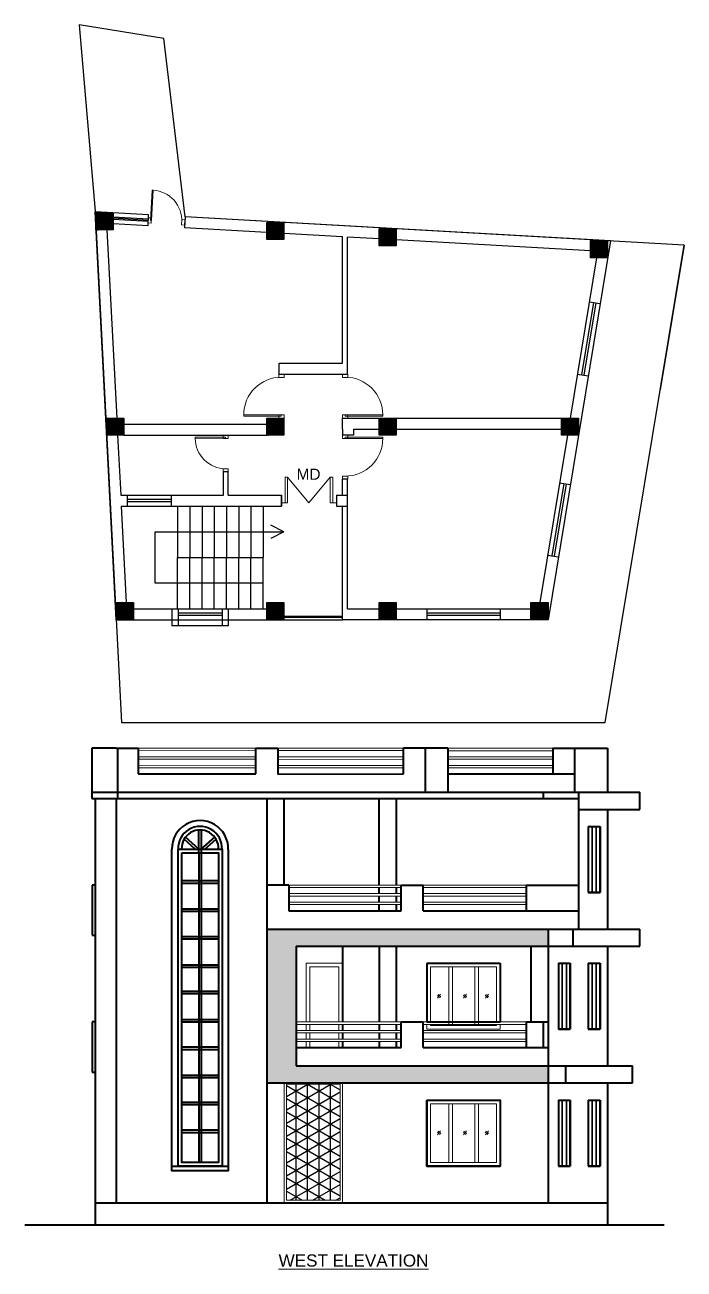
# Model space of a CAD drawing. Header units: inches. Extents: x -14619 to 1971361, y -855114 to -978.
# Drawn here: x 15659 to 16199, y -9434 to -8415 of the extents above; entities that cross this region are included whole.
import ezdxf
from ezdxf.enums import TextEntityAlignment as Align

# ---------------------------------------------------------------- set-up
doc = ezdxf.new("R2010")
doc.units = ezdxf.units.IN
doc.header["$LTSCALE"] = 0.5
doc.header["$MEASUREMENT"] = 0
for name, color, linetype, lineweight in [('elev 25', 143, 'Continuous', 20), ('ELEVATION', 85, 'Continuous', 9), ('HACTH', 8, 'Continuous', 5), ('TEXT', 220, 'Continuous', 9), ('Toilet', 7, 'Continuous', 25), ('wall', 20, 'Continuous', 40), ('win door light', 30, 'Continuous', 18), ('window', 6, 'Continuous', 13)]:
    doc.layers.add(name, color=color, linetype=linetype, lineweight=lineweight)
doc.styles.add('arial', font='arial.ttf')
doc.styles.get("Standard").update_dxf_attribs({"font": 'arial.ttf'})
pattern_1 = [(135, (-2722.03012, -38548.47748), (-0.08838834765, -0.08838834765), [])]

# ---------------------------------------------------------------- blocks, each defined once
blk = doc.blocks.new('door')
at = {"layer": 'window', "ltscale": 0.002}
for p, q in [((-100562.7, -53980.3), (-100562.7, -53949.5)), ((-100561.8, -53949.5), (-100562.7, -53949.5)), ((-100561.8, -53980.3), (-100561.8, -53949.5)), ((-100561.8, -53980.3), (-100562.7, -53980.3))]:
    blk.add_line(p, q, dxfattribs=at)
for points in [[(-100596.1, -53982.5), (-100593.5, -53982.5), (-100593.5, -53978.2), (-100596.1, -53978.2)], [(-100560.1, -53982.5), (-100562.7, -53982.5), (-100562.7, -53978.2), (-100560.1, -53978.2)]]:
    blk.add_lwpolyline(points, close=True, dxfattribs=at)
blk.add_arc((-100562.7, -53980.4), 30.9, 89.9793, 179.9793, dxfattribs=at)

msp = doc.modelspace()

# ---------------------------------------------------------------- hatches: boundary and pattern name
h = msp.add_hatch()
h.set_pattern_fill('ANSI31', color=256, angle=450)
h.set_pattern_definition(pattern_1)
h.paths.add_polyline_path([(15857.2, -8888.3), (15857.2, -8902.3), (15871.2, -8902.3), (15871.2, -8888.3)])
h.paths.add_polyline_path([(15734, -8888.3), (15734, -8902.3), (15748, -8902.3), (15748, -8888.3)])
h.paths.add_polyline_path([(15726.1, -8737.4), (15726.1, -8751.4), (15740.1, -8751.4), (15740.1, -8737.4)])
h.paths.add_polyline_path([(15717.4, -8569.3), (15717.4, -8583.3), (15731.4, -8583.3), (15731.4, -8569.3), (15731.3, -8569.3)])
h.paths.add_polyline_path([(15857.2, -8577.2), (15857.2, -8591.2), (15871.2, -8591.2), (15871.2, -8577.2)])
h.paths.add_polyline_path([(15949.2, -8582.4), (15949.2, -8596.4), (15963.2, -8596.4), (15963.2, -8582.4)])
h.paths.add_polyline_path([(15857.2, -8737.4), (15857.2, -8751.4), (15871.2, -8751.4), (15871.2, -8737.4)])
h.paths.add_polyline_path([(15949.2, -8737.4), (15949.2, -8751.4), (15963.2, -8751.4), (15963.2, -8737.4)])
h.paths.add_polyline_path([(15949.2, -8888.4), (15949.2, -8902.4), (15963.2, -8902.4), (15963.2, -8888.4)])
h.paths.add_polyline_path([(16073.4, -8888.4), (16073.4, -8902.4), (16087.4, -8902.4), (16087.4, -8888.4)])
h.paths.add_polyline_path([(16098.3, -8737.4), (16098.3, -8751.4), (16112.3, -8751.4), (16112.3, -8737.4)])
h = msp.add_hatch()
h.set_pattern_fill('ANSI31', color=256, angle=450)
h.set_pattern_definition(pattern_1)
h.paths.add_polyline_path([(15857.2, -8888.3), (15857.2, -8902.3), (15871.2, -8902.3), (15871.2, -8888.3)])
h.paths.add_polyline_path([(15734, -8888.3), (15734, -8902.3), (15748, -8902.3), (15748, -8888.3)])
h.paths.add_polyline_path([(15726.1, -8737.4), (15726.1, -8751.4), (15740.1, -8751.4), (15740.1, -8737.4)])
h.paths.add_polyline_path([(15717.4, -8569.3), (15717.4, -8583.3), (15731.4, -8583.3), (15731.4, -8569.3), (15731.3, -8569.3)])
h.paths.add_polyline_path([(15857.2, -8577.2), (15857.2, -8591.2), (15871.2, -8591.2), (15871.2, -8577.2)])
h.paths.add_polyline_path([(15949.2, -8582.4), (15949.2, -8596.4), (15963.2, -8596.4), (15963.2, -8582.4)])
h.paths.add_polyline_path([(15857.2, -8737.4), (15857.2, -8751.4), (15871.2, -8751.4), (15871.2, -8737.4)])
h.paths.add_polyline_path([(15949.2, -8737.4), (15949.2, -8751.4), (15963.2, -8751.4), (15963.2, -8737.4)])
h.paths.add_polyline_path([(15949.2, -8888.4), (15949.2, -8902.4), (15963.2, -8902.4), (15963.2, -8888.4)])
h.paths.add_polyline_path([(16073.4, -8888.4), (16073.4, -8902.4), (16087.4, -8902.4), (16087.4, -8888.4)])
h.paths.add_polyline_path([(16098.3, -8737.4), (16098.3, -8751.4), (16112.3, -8751.4), (16112.3, -8737.4)])
h = msp.add_hatch()
h.set_pattern_fill('ANSI31', color=256, angle=450)
h.set_pattern_definition(pattern_1)
h.paths.add_polyline_path([(16122.2, -8606.1), (16136.2, -8606.1), (16136.2, -8592.1), (16122.2, -8592.1)])
h = msp.add_hatch()
h.set_pattern_fill('ANSI31', color=256, angle=450)
h.set_pattern_definition(pattern_1)
h.paths.add_polyline_path([(16122.2, -8606.1), (16136.2, -8606.1), (16136.2, -8592.1), (16122.2, -8592.1)])
h = msp.add_hatch()
h.set_pattern_fill('NET3', color=256, scale=75, angle=90)
h.paths.add_polyline_path([(15917.3, -9282.6), (15873.3, -9282.6), (15873.3, -9377.6), (15917.3, -9377.6)])
at = {"layer": 'HACTH'}
h = msp.add_hatch(color=256, dxfattribs=at)
h.dxf.hatch_style = 1
h.paths.add_polyline_path([(15857.3, -9155.6), (15857.3, -9281.6), (15871.3, -9281.6), (15919.3, -9281.6), (16087.4, -9281.6), (16087.4, -9267.6), (15881.3, -9267.6), (15881.3, -9169.6), (16087.4, -9169.6), (16087.4, -9155.6)])

# ---------------------------------------------------------------- linework, layer by layer
for p, q in [((15919.2, -8746.4), (15919.2, -8751.4)), ((15919.2, -8746.4), (15919.2, -8751.4)), ((15928.2, -8746.4), (15928.2, -8751.4)), ((15928.2, -8746.4), (15928.2, -8751.4)), ((15928.2, -8751.4), (15919.2, -8751.4)), ((15928.2, -8751.4), (15919.2, -8751.4)), ((15923.2, -8787.4), (15919.2, -8787.4)), ((15923.2, -8787.4), (15919.2, -8787.4)), ((15914.2, -8800.4), (15923.2, -8800.4)), ((15914.2, -8800.4), (15923.2, -8800.4)), ((15914.2, -8809.4), (15923.2, -8809.4)), ((15914.2, -8809.4), (15923.2, -8809.4)), ((15871.1, -8830.4), (15860.6, -8824.9)), ((15871.1, -8830.4), (15860.6, -8824.9)), ((15765.8, -8872.4), (15765.8, -8830.4)), ((15765.8, -8830.4), (15871.1, -8830.4)), ((15765.8, -8872.4), (15765.8, -8830.4)), ((15765.8, -8830.4), (15871.1, -8830.4)), ((15871.1, -8830.4), (15860.6, -8835.9)), ((15871.1, -8830.4), (15860.6, -8835.9)), ((15854.2, -8872.4), (15765.8, -8872.4)), ((15854.2, -8872.4), (15765.8, -8872.4)), ((15825.6, -8907.4), (15779.6, -8907.4)), ((15825.6, -8907.4), (15779.6, -8907.4))]:
    msp.add_line(p, q)
at = {"layer": 'elev 25'}
for p, q in [((15848.1, -9007.5), (15752, -9007.6)), ((15848.1, -9009.5), (15752, -9009.6)), ((15969.3, -9007.4), (15866.2, -9007.5)), ((15969.2, -9009.4), (15866.2, -9009.5)), ((16091.2, -9007.6), (16005.3, -9007.6)), ((16091.2, -9009.6), (16005.3, -9009.6)), ((15848.1, -9014.5), (15752, -9014.6)), ((15848.1, -9016.5), (15752, -9016.6)), ((15848.1, -9021.5), (15752, -9021.6)), ((15969.2, -9014.6), (15866.2, -9014.7)), ((15969.2, -9016.6), (15866.2, -9016.7)), ((15969.2, -9021.6), (15866.2, -9021.7)), ((16091.2, -9014.6), (16005.3, -9014.6)), ((16091.2, -9016.6), (16005.3, -9016.6)), ((16091.2, -9021.6), (16005.3, -9021.6)), ((15848.1, -9023.5), (15752, -9023.6)), ((15969.2, -9023.6), (15866.2, -9023.7)), ((16091.2, -9023.6), (16005.3, -9023.6)), ((15967.3, -9119.6), (15875.3, -9119.6)), ((15967.3, -9121.6), (15875.3, -9121.6)), ((16069.4, -9119.6), (15985.3, -9119.6)), ((16069.4, -9121.6), (15985.3, -9121.6)), ((15967.3, -9126.6), (15875.3, -9126.6)), ((15967.3, -9128.6), (15875.3, -9128.6)), ((15967.3, -9133.6), (15875.3, -9133.6)), ((16069.4, -9126.6), (15985.3, -9126.6)), ((16069.4, -9128.6), (15985.3, -9128.6)), ((16069.4, -9133.6), (15985.3, -9133.6)), ((15967.3, -9135.6), (15875.3, -9135.6)), ((16069.4, -9135.6), (15985.3, -9135.6)), ((15967.3, -9231.6), (15881.3, -9231.6)), ((15967.3, -9233.6), (15881.3, -9233.6)), ((16069.4, -9231.6), (15985.3, -9231.6)), ((16069.4, -9233.6), (15985.3, -9233.6)), ((15967.3, -9238.6), (15881.3, -9238.6)), ((15967.3, -9240.6), (15881.3, -9240.6)), ((15967.3, -9245.6), (15881.3, -9245.6)), ((16069.4, -9238.6), (15985.3, -9238.6)), ((16069.4, -9240.6), (15985.3, -9240.6)), ((16069.4, -9245.6), (15985.3, -9245.6)), ((15967.3, -9247.6), (15881.3, -9247.6)), ((16069.4, -9247.6), (15985.3, -9247.6))]:
    msp.add_line(p, q, dxfattribs=at)
at = {"layer": 'ELEVATION', "color": 146, "ltscale": 0.25, "true_color": 0x105689}
for p, q in [((15872.2, -8806.7), (15872.2, -8785.7)), ((15872.2, -8785.7), (15874.2, -8785.7)), ((15872.2, -8806.7), (15872.2, -8785.7)), ((15872.2, -8785.7), (15874.2, -8785.7)), ((15874.2, -8785.7), (15874.2, -8806.7)), ((15874.2, -8785.7), (15891.7, -8806.7)), ((15874.2, -8785.7), (15874.2, -8806.7)), ((15874.2, -8785.7), (15891.7, -8806.7)), ((15909.2, -8785.7), (15891.7, -8806.7)), ((15909.2, -8785.7), (15891.7, -8806.7)), ((15909.2, -8785.7), (15909.2, -8806.7)), ((15909.2, -8785.7), (15911.2, -8785.7)), ((15909.2, -8785.7), (15909.2, -8806.7)), ((15909.2, -8785.7), (15911.2, -8785.7)), ((15911.2, -8806.7), (15911.2, -8785.7)), ((15911.2, -8806.7), (15911.2, -8785.7)), ((15869.2, -8806.7), (15872.2, -8806.7)), ((15869.2, -8806.7), (15872.2, -8806.7)), ((15874.2, -8806.7), (15872.2, -8806.7)), ((15874.2, -8806.7), (15872.2, -8806.7)), ((15909.2, -8806.7), (15911.2, -8806.7)), ((15909.2, -8806.7), (15911.2, -8806.7)), ((15914.2, -8806.7), (15911.2, -8806.7)), ((15914.2, -8806.7), (15911.2, -8806.7))]:
    msp.add_line(p, q, dxfattribs=at)
at = {"layer": 'Toilet'}
for p, q in [((15734, -8902.4), (15716.6, -8568.5)), ((15734, -8902.4), (15716.6, -8568.5)), ((15760.3, -8574.5), (15731.4, -8572.8)), ((15760.3, -8574.5), (15731.4, -8572.8)), ((15760.2, -8575.5), (15731.4, -8573.8)), ((15760.2, -8575.5), (15731.4, -8573.8)), ((15760.2, -8576.5), (15731.4, -8574.8)), ((15760.2, -8576.5), (15731.4, -8574.8)), ((15790.4, -8572.7), (15789.9, -8581.6)), ((15790.4, -8572.7), (15789.9, -8581.6)), ((15790.1, -8579.3), (15790.3, -8575.3)), ((15790.1, -8579.3), (15790.3, -8575.3)), ((15790.1, -8579.3), (15790.3, -8575.3)), ((15790.1, -8579.3), (15790.3, -8575.3)), ((16138.5, -8592.3), (15790.4, -8572.7)), ((16138.5, -8592.3), (15790.4, -8572.7)), ((15726.4, -8583.3), (15734.4, -8737.4)), ((15726.4, -8583.3), (15734.4, -8737.4)), ((15760, -8580), (15731.4, -8578.3)), ((15760, -8580), (15731.4, -8578.3)), ((15734, -8578.5), (15731.4, -8578.3)), ((15734, -8578.5), (15731.4, -8578.3)), ((15760, -8580), (15731.4, -8578.3)), ((15760, -8580), (15731.4, -8578.3)), ((15734, -8578.5), (15731.4, -8578.3)), ((15734, -8578.5), (15731.4, -8578.3)), ((15857.2, -8585.4), (15789.9, -8581.6)), ((15857.2, -8585.4), (15789.9, -8581.6)), ((15871.2, -8591.2), (15871.2, -8585.8)), ((15871.2, -8591.2), (15871.2, -8585.8)), ((15919.2, -8588.9), (15871.2, -8586.2)), ((15919.2, -8588.9), (15871.2, -8586.2)), ((15919.2, -8692.4), (15919.2, -8588.9)), ((15919.2, -8692.4), (15919.2, -8588.9)), ((15949.2, -8590.6), (15923.2, -8589.2)), ((15923.2, -8701.4), (15923.2, -8589.2)), ((15949.2, -8590.6), (15923.2, -8589.2)), ((15923.2, -8701.4), (15923.2, -8589.2)), ((15949.2, -8596.4), (15949.2, -8595.6)), ((15949.2, -8596.4), (15949.2, -8595.6)), ((16122.2, -8600.4), (15963.2, -8591.4)), ((16122.2, -8600.4), (15963.2, -8591.4)), ((16138.5, -8592.3), (16087.4, -8902.4)), ((16138.5, -8592.3), (16087.4, -8902.4)), ((16198.8, -8595.7), (16179.3, -8714.1)), ((16198.8, -8595.7), (16179.3, -8714.1)), ((16127.1, -8606.1), (16105.5, -8737.4)), ((16127.1, -8606.1), (16105.5, -8737.4)), ((16124.6, -8642.7), (16114.9, -8701.9)), ((16124.6, -8642.7), (16114.9, -8701.9)), ((16126.6, -8643.1), (16116.8, -8702.3)), ((16126.6, -8643.1), (16116.8, -8702.3)), ((16121.2, -8642.2), (16130.1, -8643.6)), ((16121.2, -8642.2), (16130.1, -8643.6)), ((15867.2, -8692.4), (15919.2, -8692.4)), ((15867.2, -8701.4), (15867.2, -8692.4)), ((15867.2, -8692.4), (15919.2, -8692.4)), ((15867.2, -8701.4), (15867.2, -8692.4)), ((15867.2, -8701.4), (15923.2, -8701.4)), ((15867.2, -8701.4), (15923.2, -8701.4)), ((16111.4, -8701.4), (16120.3, -8702.8)), ((16111.4, -8701.4), (16120.3, -8702.8)), ((15871.2, -8751.4), (15871.2, -8737.4)), ((15871.2, -8751.4), (15871.2, -8737.4)), ((15919.2, -8737.4), (16098.2, -8737.4)), ((15919.2, -8746.4), (15919.2, -8737.4)), ((15919.2, -8737.4), (16098.2, -8737.4)), ((15919.2, -8746.4), (15919.2, -8737.4)), ((15740.1, -8742.4), (15857.2, -8742.4)), ((15740.1, -8742.4), (15857.2, -8742.4)), ((15928.2, -8746.4), (15949.2, -8746.4)), ((15928.2, -8746.4), (15949.2, -8746.4)), ((15963.2, -8746.4), (16098.3, -8746.4)), ((15963.2, -8746.4), (16098.3, -8746.4)), ((15735.1, -8751.4), (15737.7, -8800.4)), ((15735.1, -8751.4), (15737.7, -8800.4)), ((15740.1, -8751.4), (15857.2, -8751.4)), ((15740.1, -8751.4), (15857.2, -8751.4)), ((16103.2, -8751.4), (16080.6, -8888.4)), ((16103.2, -8751.4), (16080.6, -8888.4)), ((15821.7, -8800.4), (15821.7, -8781.4)), ((15825.7, -8781.4), (15821.7, -8781.4)), ((15825.7, -8781.4), (15821.7, -8781.4)), ((15821.7, -8800.4), (15821.7, -8781.4)), ((15825.7, -8781.4), (15821.7, -8781.4)), ((15825.7, -8781.4), (15821.7, -8781.4)), ((15825.7, -8800.4), (15825.7, -8781.4)), ((15825.7, -8800.4), (15825.7, -8781.4)), ((15919.2, -8800.4), (15919.2, -8787.4)), ((15919.2, -8800.4), (15919.2, -8787.4)), ((15923.2, -8893.4), (15923.2, -8787.4)), ((15923.2, -8893.4), (15923.2, -8787.4)), ((16100.2, -8790.9), (16090.4, -8850.1)), ((16100.2, -8790.9), (16090.4, -8850.1)), ((16102.2, -8791.2), (16092.4, -8850.4)), ((16102.2, -8791.2), (16092.4, -8850.4)), ((16096.7, -8790.3), (16105.6, -8791.8)), ((16096.7, -8790.3), (16105.6, -8791.8)), ((15737.7, -8800.4), (15821.7, -8800.4)), ((15737.7, -8800.4), (15821.7, -8800.4)), ((15738.1, -8809.4), (15742.2, -8888.3)), ((15738.1, -8809.4), (15869.2, -8809.4)), ((15738.1, -8809.4), (15742.2, -8888.3)), ((15738.1, -8809.4), (15869.2, -8809.4)), ((15743.2, -8809.4), (15743.2, -8800.4)), ((15743.2, -8809.4), (15743.2, -8800.4)), ((15779.2, -8803.9), (15743.2, -8803.9)), ((15779.2, -8803.9), (15743.2, -8803.9)), ((15779.2, -8805.9), (15743.2, -8805.9)), ((15779.2, -8805.9), (15743.2, -8805.9)), ((15779.2, -8809.4), (15779.2, -8800.4)), ((15779.2, -8809.4), (15779.2, -8800.4)), ((15784.2, -8809.4), (15784.2, -8851.4)), ((15784.2, -8809.4), (15784.2, -8851.4)), ((15784.2, -8809.4), (15784.2, -8851.4)), ((15784.2, -8809.4), (15784.2, -8851.4)), ((15794.2, -8809.4), (15794.2, -8851.4)), ((15794.2, -8809.4), (15794.2, -8851.4)), ((15794.2, -8809.4), (15794.2, -8851.4)), ((15794.2, -8809.4), (15794.2, -8851.4)), ((15804.2, -8809.4), (15804.2, -8851.4)), ((15804.2, -8809.4), (15804.2, -8851.4)), ((15804.2, -8809.4), (15804.2, -8851.4)), ((15804.2, -8809.4), (15804.2, -8851.4)), ((15814.2, -8809.4), (15814.2, -8851.4)), ((15814.2, -8809.4), (15814.2, -8851.4)), ((15814.2, -8809.4), (15814.2, -8851.4)), ((15814.2, -8809.4), (15814.2, -8851.4)), ((15824.2, -8809.4), (15824.2, -8851.4)), ((15824.2, -8809.4), (15824.2, -8851.4)), ((15824.2, -8809.4), (15824.2, -8851.4)), ((15824.2, -8809.4), (15824.2, -8851.4)), ((15825.7, -8800.4), (15869.2, -8800.4)), ((15825.7, -8800.4), (15869.2, -8800.4)), ((15834.2, -8809.4), (15834.2, -8851.4)), ((15834.2, -8809.4), (15834.2, -8851.4)), ((15834.2, -8809.4), (15834.2, -8851.4)), ((15834.2, -8809.4), (15834.2, -8851.4)), ((15844.2, -8809.4), (15844.2, -8851.4)), ((15844.2, -8809.4), (15844.2, -8851.4)), ((15844.2, -8809.4), (15844.2, -8851.4)), ((15844.2, -8809.4), (15844.2, -8851.4)), ((15854.2, -8809.4), (15854.2, -8851.4)), ((15854.2, -8809.4), (15854.2, -8851.4)), ((15854.2, -8809.4), (15854.2, -8851.4)), ((15854.2, -8809.4), (15854.2, -8851.4)), ((15869.2, -8809.4), (15869.2, -8800.4)), ((15869.2, -8800.4), (15869.2, -8809.4)), ((15869.2, -8809.4), (15869.2, -8800.4)), ((15869.2, -8800.4), (15869.2, -8809.4)), ((15914.2, -8800.4), (15914.2, -8809.4)), ((15914.2, -8800.4), (15914.2, -8809.4)), ((15914.2, -8800.4), (15914.2, -8809.4)), ((15914.2, -8800.4), (15914.2, -8809.4)), ((15919.2, -8902.4), (15919.2, -8809.4)), ((15919.2, -8902.4), (15919.2, -8809.4)), ((16087, -8849.5), (16095.9, -8851)), ((16087, -8849.5), (16095.9, -8851)), ((15784.2, -8893.4), (15784.2, -8851.4)), ((15784.2, -8851.4), (15854.2, -8851.4)), ((15784.2, -8893.4), (15784.2, -8851.4)), ((15784.2, -8893.4), (15784.2, -8851.4)), ((15784.2, -8851.4), (15854.2, -8851.4)), ((15784.2, -8893.4), (15784.2, -8851.4)), ((15794.2, -8893.4), (15794.2, -8851.4)), ((15794.2, -8893.4), (15794.2, -8851.4)), ((15794.2, -8893.4), (15794.2, -8851.4)), ((15794.2, -8893.4), (15794.2, -8851.4)), ((15804.2, -8893.4), (15804.2, -8851.4)), ((15804.2, -8893.4), (15804.2, -8851.4)), ((15804.2, -8893.4), (15804.2, -8851.4)), ((15804.2, -8893.4), (15804.2, -8851.4)), ((15814.2, -8893.4), (15814.2, -8851.4)), ((15814.2, -8893.4), (15814.2, -8851.4)), ((15814.2, -8893.4), (15814.2, -8851.4)), ((15814.2, -8893.4), (15814.2, -8851.4)), ((15824.2, -8893.4), (15824.2, -8851.4)), ((15824.2, -8893.4), (15824.2, -8851.4)), ((15824.2, -8893.4), (15824.2, -8851.4)), ((15824.2, -8893.4), (15824.2, -8851.4)), ((15834.2, -8893.4), (15834.2, -8851.4)), ((15834.2, -8893.4), (15834.2, -8851.4)), ((15834.2, -8893.4), (15834.2, -8851.4)), ((15834.2, -8893.4), (15834.2, -8851.4)), ((15844.2, -8893.4), (15844.2, -8851.4)), ((15844.2, -8893.4), (15844.2, -8851.4)), ((15844.2, -8893.4), (15844.2, -8851.4)), ((15844.2, -8893.4), (15844.2, -8851.4)), ((15854.2, -8893.4), (15854.2, -8851.4)), ((15854.2, -8893.4), (15854.2, -8851.4)), ((15854.2, -8893.4), (15854.2, -8851.4)), ((15854.2, -8893.4), (15854.2, -8851.4)), ((15949.2, -8888.3), (15949.2, -8902.4)), ((15949.2, -8888.3), (15949.2, -8902.4)), ((15748, -8893.4), (15857.2, -8893.4)), ((15748, -8893.4), (15857.2, -8893.4)), ((15748, -8893.4), (15857.2, -8893.4)), ((15748, -8893.4), (15857.2, -8893.4)), ((15779.6, -8893.4), (15779.6, -8907.4)), ((15779.6, -8893.4), (15779.6, -8907.4)), ((15784.6, -8893.4), (15784.6, -8902.4)), ((15784.6, -8893.4), (15784.6, -8907.4)), ((15784.6, -8893.4), (15784.6, -8902.4)), ((15784.6, -8893.4), (15784.6, -8907.4)), ((15820.6, -8896.9), (15784.6, -8896.9)), ((15820.6, -8896.9), (15784.6, -8896.9)), ((15820.6, -8896.9), (15784.6, -8896.9)), ((15820.6, -8896.9), (15784.6, -8896.9)), ((15820.6, -8898.9), (15784.6, -8898.9)), ((15820.6, -8898.9), (15784.6, -8898.9)), ((15820.6, -8898.9), (15784.6, -8898.9)), ((15820.6, -8898.9), (15784.6, -8898.9)), ((15820.6, -8893.4), (15820.6, -8902.4)), ((15820.6, -8893.4), (15820.6, -8907.4)), ((15820.6, -8893.4), (15820.6, -8902.4)), ((15820.6, -8893.4), (15820.6, -8907.4)), ((15825.6, -8893.4), (15825.6, -8907.4)), ((15825.6, -8893.4), (15825.6, -8907.4)), ((15871.2, -8899.4), (15919.2, -8899.4)), ((15871.2, -8899.4), (15919.2, -8899.4)), ((15871.2, -8900.4), (15919.2, -8900.4)), ((15871.2, -8900.4), (15919.2, -8900.4)), ((15923.2, -8893.4), (15949.2, -8893.4)), ((15923.2, -8893.4), (15949.2, -8893.4)), ((15963.2, -8893.4), (16073.4, -8893.4)), ((15963.2, -8893.4), (16073.4, -8893.4)), ((15988.3, -8893.4), (15988.3, -8902.4)), ((15988.3, -8893.4), (15988.3, -8902.4)), ((16048.3, -8896.9), (15988.3, -8896.9)), ((16048.3, -8896.9), (15988.3, -8896.9)), ((16048.3, -8898.9), (15988.3, -8898.9)), ((16048.3, -8898.9), (15988.3, -8898.9)), ((16048.3, -8893.4), (16048.3, -8902.4)), ((16048.3, -8893.4), (16048.3, -8902.4)), ((15734, -8902.4), (15919.2, -8902.4)), ((15734, -8902.4), (15919.2, -8902.4)), ((15784.6, -8902.4), (15820.6, -8902.4)), ((15784.6, -8902.4), (15820.6, -8902.4)), ((16073.4, -8902.4), (15919.2, -8902.4)), ((16073.4, -8902.4), (15919.2, -8902.4))]:
    msp.add_line(p, q, dxfattribs=at)
for points in [[(15790.4, -8572.7), (15772.8, -8426.7), (15703.7, -8415.5), (15716.6, -8568), (15738.3, -8986.4), (16134.3, -8986.4), (16198.8, -8595.7)], [(15790.4, -8572.7), (15772.8, -8426.7), (15703.7, -8415.5), (15716.6, -8568), (15738.3, -8986.4), (16134.3, -8986.4), (16198.8, -8595.7)], [(15717.4, -8583.3), (15717.4, -8569.3), (15731.4, -8569.3), (15731.4, -8583.3)], [(15717.4, -8583.3), (15717.4, -8569.3), (15731.4, -8569.3), (15731.4, -8583.3)], [(15857.2, -8591.2), (15857.2, -8577.2), (15871.2, -8577.2), (15871.2, -8591.2)], [(15857.2, -8591.2), (15857.2, -8577.2), (15871.2, -8577.2), (15871.2, -8591.2)], [(15949.2, -8596.4), (15949.2, -8582.4), (15963.2, -8582.4), (15963.2, -8596.4)], [(15949.2, -8596.4), (15949.2, -8582.4), (15963.2, -8582.4), (15963.2, -8596.4)], [(16122.2, -8606.1), (16122.2, -8592.1), (16136.2, -8592.1), (16136.2, -8606.1)], [(16122.2, -8606.1), (16122.2, -8592.1), (16136.2, -8592.1), (16136.2, -8606.1)], [(15726.1, -8751.4), (15726.1, -8737.4), (15740.1, -8737.4), (15740.1, -8751.4)], [(15726.1, -8751.4), (15726.1, -8737.4), (15740.1, -8737.4), (15740.1, -8751.4)], [(15857.2, -8751.4), (15857.2, -8737.4), (15871.2, -8737.4), (15871.2, -8751.4)], [(15857.2, -8751.4), (15857.2, -8737.4), (15871.2, -8737.4), (15871.2, -8751.4)], [(15949.2, -8751.4), (15949.2, -8737.4), (15963.2, -8737.4), (15963.2, -8751.4)], [(15949.2, -8751.4), (15949.2, -8737.4), (15963.2, -8737.4), (15963.2, -8751.4)], [(16098.3, -8751.4), (16098.3, -8737.4), (16112.3, -8737.4), (16112.3, -8751.4)], [(16098.3, -8751.4), (16098.3, -8737.4), (16112.3, -8737.4), (16112.3, -8751.4)], [(15734, -8902.3), (15734, -8888.3), (15748, -8888.3), (15748, -8902.3)], [(15734, -8902.3), (15734, -8888.3), (15748, -8888.3), (15748, -8902.3)], [(15857.2, -8902.3), (15857.2, -8888.3), (15871.2, -8888.3), (15871.2, -8902.3)], [(15857.2, -8902.3), (15857.2, -8888.3), (15871.2, -8888.3), (15871.2, -8902.3)], [(15949.2, -8902.4), (15949.2, -8888.4), (15963.2, -8888.4), (15963.2, -8902.4)], [(15949.2, -8902.4), (15949.2, -8888.4), (15963.2, -8888.4), (15963.2, -8902.4)], [(16073.4, -8902.4), (16073.4, -8888.4), (16087.4, -8888.4), (16087.4, -8902.4)], [(16073.4, -8902.4), (16073.4, -8888.4), (16087.4, -8888.4), (16087.4, -8902.4)]]:
    msp.add_lwpolyline(points, close=True, dxfattribs=at)
for points in [[(15760, -8580), (15760.5, -8571), (15716.6, -8568.5), (15734, -8902.4)], [(15760, -8580), (15760.5, -8571), (15716.6, -8568.5), (15734, -8902.4)], [(16138.5, -8592.3), (15790.4, -8572.7)], [(16138.5, -8592.3), (15790.4, -8572.7)]]:
    msp.add_lwpolyline(points, dxfattribs=at)
at = {"layer": 'wall'}
for p, q in [((15716.6, -9007.6), (15714, -9007.6)), ((15714, -9007.6), (15714, -9048.6)), ((15734, -9007.6), (15716.6, -9007.6)), ((15734, -9007.6), (15752, -9007.6)), ((15735.2, -9048.6), (15735.2, -9007.6)), ((15752, -9007.6), (15752, -9028.6)), ((15848.1, -9028.5), (15848.1, -9007.5)), ((15848.1, -9007.5), (15866.2, -9007.5)), ((15866.2, -9007.5), (15866.2, -9028.7)), ((15969.2, -9028.6), (15969.2, -9007.6)), ((16005.3, -9007.6), (15969.2, -9007.6)), ((15987.2, -9043.6), (15987.2, -9007.6)), ((16005.3, -9007.4), (16005.3, -9043.4)), ((16091.2, -9007.6), (16091.2, -9028.6)), ((16091.2, -9007.6), (16136.2, -9007.6)), ((16109.2, -9007.6), (16109.2, -9043.6)), ((16136.2, -9007.6), (16136.2, -9043.6)), ((15752, -9028.6), (15848.1, -9028.5)), ((15866.2, -9028.7), (15969.2, -9028.6)), ((16005.3, -9028.6), (16109.2, -9028.6)), ((15714, -9043.6), (16162.6, -9043.6)), ((16083.4, -9043.6), (16083.4, -9048.6)), ((16112.3, -9043.6), (16112.3, -9057.6)), ((16162.6, -9057.6), (16162.6, -9043.6)), ((15714, -9048.6), (15734, -9048.6)), ((15716.6, -9048.6), (15716.6, -9397.6)), ((15734, -9048.6), (15734, -9379.6)), ((15734, -9048.6), (16112.3, -9048.6)), ((15857.3, -9048.6), (15857.3, -9379.6)), ((15871.2, -9048.6), (15871.2, -9119.6)), ((15949.2, -9119.6), (15949.2, -9048.6)), ((15963.2, -9048.6), (15963.2, -9119.6)), ((16112.3, -9057.6), (16112.3, -9155.6)), ((16112.3, -9057.6), (16162.6, -9057.6)), ((16136.2, -9057.6), (16136.2, -9155.6)), ((16120.3, -9071.6), (16120.3, -9125.6)), ((16120.3, -9071.6), (16120.3, -9125.6)), ((16120.3, -9071.6), (16130.1, -9071.6)), ((16130.1, -9071.6), (16130.1, -9125.6)), ((16130.1, -9071.6), (16130.1, -9125.6)), ((15798.6, -9090.3), (15789.5, -9082.1)), ((15801.6, -9090.3), (15790.6, -9080.4)), ((15801.6, -9093.3), (15801.6, -9074.5)), ((15803.6, -9074.5), (15803.6, -9346.6)), ((15803.6, -9090.3), (15814.6, -9080.4)), ((15806.6, -9090.3), (15815.7, -9082.1)), ((15779.6, -9353.6), (15779.6, -9090.3)), ((15801.6, -9093.2), (15801.6, -9346.6)), ((15716.6, -9119.6), (15714.2, -9119.6)), ((15714.2, -9119.6), (15714.2, -9160.6)), ((15787.6, -9115.9), (15817.6, -9115.9)), ((15787.6, -9117.9), (15817.6, -9117.9)), ((15875.3, -9119.6), (15857.3, -9119.6)), ((15875.3, -9119.6), (15875.3, -9140.6)), ((15949.2, -9126.6), (15949.2, -9121.6)), ((15963.2, -9121.6), (15963.2, -9126.6)), ((15967.3, -9140.6), (15967.3, -9119.6)), ((15967.3, -9119.6), (15985.3, -9119.6)), ((15985.3, -9140.6), (15985.3, -9119.6)), ((16069.4, -9119.6), (16069.4, -9140.6)), ((16069.4, -9119.6), (16112.3, -9119.6)), ((15949.2, -9133.6), (15949.2, -9128.6)), ((15963.2, -9128.6), (15963.2, -9133.6)), ((16120.3, -9125.6), (16130.1, -9125.6)), ((15787.6, -9139), (15817.6, -9139)), ((15787.6, -9141), (15817.6, -9141)), ((15875.3, -9140.6), (15967.3, -9140.6)), ((15949.2, -9140.6), (15949.2, -9135.6)), ((15963.2, -9135.6), (15963.2, -9140.6)), ((15985.3, -9140.6), (16112.3, -9140.6)), ((15857.3, -9155.6), (16162.6, -9155.6)), ((16087.4, -9155.6), (16087.4, -9379.6)), ((16107.7, -9155.6), (16107.7, -9169.6)), ((16162.6, -9169.6), (16162.6, -9155.6)), ((15714.2, -9160.6), (15716.6, -9160.6)), ((15787.6, -9161.6), (15817.6, -9161.6)), ((15787.6, -9163.6), (15817.6, -9163.6)), ((15881.3, -9169.6), (15881.3, -9267.6)), ((15881.3, -9169.6), (16087.4, -9169.6)), ((15919.2, -9169.6), (15919.2, -9231.6)), ((15949.2, -9169.6), (15949.2, -9231.6)), ((15963.2, -9169.6), (15963.2, -9231.6)), ((16073.4, -9169.6), (16073.4, -9231.6)), ((16087.4, -9169.6), (16162.6, -9169.6)), ((16136.2, -9169.6), (16136.2, -9267.6)), ((15787.6, -9184.8), (15817.6, -9184.8)), ((15988.3, -9183.6), (15988.3, -9231.6)), ((15988.3, -9183.6), (15988.3, -9231.6)), ((15988.3, -9183.6), (16048.3, -9183.6)), ((16048.3, -9183.6), (16048.3, -9231.6)), ((16048.3, -9183.6), (16048.3, -9231.6)), ((16095.9, -9183.6), (16095.9, -9237.6)), ((16095.9, -9183.6), (16095.9, -9237.6)), ((16095.9, -9183.6), (16105.6, -9183.6)), ((16105.6, -9183.6), (16105.6, -9237.6)), ((16105.6, -9183.6), (16105.6, -9237.6)), ((16120.3, -9183.6), (16120.3, -9237.6)), ((16120.3, -9183.6), (16120.3, -9237.6)), ((16120.3, -9183.6), (16130.1, -9183.6)), ((16130.1, -9183.6), (16130.1, -9237.6)), ((16130.1, -9183.6), (16130.1, -9237.6)), ((15787.6, -9186.8), (15817.6, -9186.8)), ((15787.6, -9206.4), (15817.6, -9206.4)), ((15787.6, -9208.4), (15817.6, -9208.4)), ((15716.6, -9231.6), (15714.4, -9231.6)), ((15714.4, -9231.6), (15714.4, -9272.6)), ((15787.6, -9229.5), (15817.6, -9229.5)), ((15787.6, -9231.5), (15817.6, -9231.5)), ((15857.3, -9231.6), (15857.3, -9272.6)), ((15919.2, -9233.6), (15919.2, -9238.6)), ((15949.2, -9233.6), (15949.2, -9238.6)), ((15963.2, -9233.6), (15963.2, -9238.6)), ((15967.3, -9252.6), (15967.3, -9231.6)), ((15967.3, -9231.6), (15985.3, -9231.6)), ((15985.3, -9252.6), (15985.3, -9231.6)), ((15988.3, -9231.6), (16048.3, -9231.6)), ((16069.4, -9231.6), (16069.4, -9252.6)), ((16069.4, -9231.6), (16087.4, -9231.6)), ((16083.4, -9231.6), (16083.4, -9252.6)), ((15919.2, -9240.6), (15919.2, -9245.6)), ((15949.2, -9240.6), (15949.2, -9245.6)), ((15963.2, -9240.6), (15963.2, -9245.6)), ((16095.9, -9237.6), (16105.6, -9237.6)), ((16120.3, -9237.6), (16130.1, -9237.6)), ((15787.6, -9252.1), (15817.6, -9252.1)), ((15787.6, -9254.1), (15817.6, -9254.1)), ((15881.3, -9252.6), (15967.3, -9252.6)), ((15919.2, -9247.6), (15919.2, -9252.6)), ((15949.2, -9247.6), (15949.2, -9252.6)), ((15963.2, -9247.6), (15963.2, -9252.6)), ((15985.3, -9252.6), (16087.4, -9252.6)), ((15881.3, -9267.6), (16156.6, -9267.6)), ((16101.7, -9267.6), (16101.7, -9281.6)), ((16156.6, -9281.6), (16156.6, -9267.6)), ((15714.4, -9272.6), (15716.6, -9272.6)), ((15787.6, -9275.2), (15817.6, -9275.2)), ((15787.6, -9277.2), (15817.6, -9277.2)), ((15857.3, -9281.6), (16087.4, -9281.6)), ((16087.4, -9281.6), (16156.6, -9281.6)), ((16136.2, -9281.6), (16136.2, -9397.6)), ((15787.6, -9297.3), (15817.6, -9297.3)), ((15988.3, -9295.6), (15988.3, -9349.6)), ((15988.3, -9295.6), (15988.3, -9349.6)), ((15988.3, -9295.6), (16048.3, -9295.6)), ((16048.3, -9295.6), (16048.3, -9349.6)), ((16048.3, -9295.6), (16048.3, -9349.6)), ((16095.9, -9295.6), (16095.9, -9349.6)), ((16095.9, -9295.6), (16095.9, -9349.6)), ((16095.9, -9295.6), (16105.6, -9295.6)), ((16105.6, -9295.6), (16105.6, -9349.6)), ((16105.6, -9295.6), (16105.6, -9349.6)), ((16120.3, -9295.6), (16120.3, -9349.6)), ((16120.3, -9295.6), (16120.3, -9349.6)), ((16120.3, -9295.6), (16130.1, -9295.6)), ((16130.1, -9295.6), (16130.1, -9349.6)), ((16130.1, -9295.6), (16130.1, -9349.6)), ((15787.6, -9299.3), (15817.6, -9299.3)), ((15787.6, -9320), (15817.6, -9320)), ((15787.6, -9322), (15817.6, -9322)), ((15779.6, -9349.6), (15825.6, -9349.6)), ((15825.6, -9353.6), (15779.6, -9353.6)), ((15784.6, -9349.6), (15820.6, -9349.6)), ((15825.6, -9349.6), (15825.6, -9353.6)), ((15988.3, -9349.6), (16048.3, -9349.6)), ((16095.9, -9349.6), (16105.6, -9349.6)), ((16120.3, -9349.6), (16130.1, -9349.6)), ((15716.6, -9379.6), (16136.2, -9379.6)), ((15659.2, -9397.6), (16182.5, -9397.6))]:
    msp.add_line(p, q, dxfattribs=at)
msp.add_lwpolyline([(15825.6, -9090.4), (15825.6, -9353.6), (15779.6, -9353.6), (15779.6, -9090.3)], dxfattribs=at)
for points in [[(15784.6, -9090.3), (15820.6, -9090.3), (15820.6, -9349.6), (15784.6, -9349.6)], [(15787.6, -9093.3), (15817.6, -9093.3), (15817.6, -9346.6), (15787.6, -9346.6)], [(15988.3, -9295.6), (16048.3, -9295.6), (16048.3, -9349.6), (15988.3, -9349.6)]]:
    msp.add_lwpolyline(points, close=True, dxfattribs=at)
for centre, radius, start, end in [((15802.6, -9089.8), 23, 358.4684, 181.1461), ((15802.6, -9089.6), 18, 357.7832, 182.2168), ((15802.6, -9089.6), 15.1, 357.7832, 182.2168)]:
    msp.add_arc(centre, radius, start, end, dxfattribs=at)
at = {"layer": 'win door light'}
for p, q in [((16123.3, -9072.1), (16123.3, -9125.1)), ((16123.7, -9072.1), (16123.7, -9125.1)), ((16126.6, -9072.1), (16126.6, -9125.1)), ((16127.1, -9072.1), (16127.1, -9125.1)), ((15889.3, -9183.6), (15919.3, -9183.6)), ((15889.3, -9183.6), (15889.3, -9231.6)), ((15919.3, -9183.6), (15919.3, -9231.6)), ((16098.8, -9184.1), (16098.8, -9237.1)), ((16099.3, -9184.1), (16099.3, -9237.1)), ((16102.2, -9184.1), (16102.2, -9237.1)), ((16102.7, -9184.1), (16102.7, -9237.1)), ((16123.3, -9184.1), (16123.3, -9237.1)), ((16123.7, -9184.1), (16123.7, -9237.1)), ((16126.6, -9184.1), (16126.6, -9237.1)), ((16127.1, -9184.1), (16127.1, -9237.1)), ((16006.2, -9186.6), (16006.2, -9234.6)), ((16009.2, -9186.6), (16009.2, -9234.6)), ((16027.4, -9186.6), (16027.4, -9234.6)), ((16030.4, -9186.6), (16030.4, -9234.6)), ((15997.9, -9209.1), (15996.9, -9210.4)), ((15999.5, -9208.8), (15997, -9212.1)), ((15999.6, -9210.4), (15998.6, -9211.8)), ((16019.1, -9209.1), (16018.1, -9210.4)), ((16020.7, -9208.8), (16018.2, -9212.1)), ((16020.8, -9210.4), (16019.8, -9211.8)), ((16037, -9209.1), (16036, -9210.4)), ((16038.6, -9208.8), (16036.1, -9212.1)), ((16038.7, -9210.4), (16037.7, -9211.8)), ((15871.3, -9281.6), (15871.3, -9379.6)), ((15919.3, -9281.6), (15919.3, -9379.6)), ((16098.8, -9296.1), (16098.8, -9349.1)), ((16099.3, -9296.1), (16099.3, -9349.1)), ((16102.2, -9296.1), (16102.2, -9349.1)), ((16102.7, -9296.1), (16102.7, -9349.1)), ((16123.3, -9296.1), (16123.3, -9349.1)), ((16123.7, -9296.1), (16123.7, -9349.1)), ((16126.6, -9296.1), (16126.6, -9349.1)), ((16127.1, -9296.1), (16127.1, -9349.1)), ((16006.2, -9298.6), (16006.2, -9346.6)), ((16009.2, -9298.6), (16009.2, -9346.6)), ((16027.4, -9298.6), (16027.4, -9346.6)), ((16030.4, -9298.6), (16030.4, -9346.6)), ((15997.9, -9321.1), (15996.9, -9322.4)), ((15999.5, -9320.8), (15997, -9324.1)), ((15999.6, -9322.4), (15998.6, -9323.8)), ((16019.1, -9321.1), (16018.1, -9322.4)), ((16020.7, -9320.8), (16018.2, -9324.1)), ((16020.8, -9322.4), (16019.8, -9323.8)), ((16037, -9321.1), (16036, -9322.4)), ((16038.6, -9320.8), (16036.1, -9324.1)), ((16038.7, -9322.4), (16037.7, -9323.8))]:
    msp.add_line(p, q, dxfattribs=at)
for points in [[(16120.3, -9071.6), (16130.1, -9071.6), (16130.1, -9125.6), (16120.3, -9125.6)], [(16120.8, -9072.1), (16129.6, -9072.1), (16129.6, -9125.1), (16120.8, -9125.1)], [(16095.9, -9183.6), (16105.6, -9183.6), (16105.6, -9237.6), (16095.9, -9237.6)], [(16096.4, -9184.1), (16105.1, -9184.1), (16105.1, -9237.1), (16096.4, -9237.1)], [(16120.3, -9183.6), (16130.1, -9183.6), (16130.1, -9237.6), (16120.3, -9237.6)], [(16120.8, -9184.1), (16129.6, -9184.1), (16129.6, -9237.1), (16120.8, -9237.1)], [(15873.3, -9282.6), (15917.3, -9282.6), (15917.3, -9377.6), (15873.3, -9377.6)], [(15988.3, -9295.6), (16048.3, -9295.6), (16048.3, -9349.6), (15988.3, -9349.6)], [(16095.9, -9295.6), (16105.6, -9295.6), (16105.6, -9349.6), (16095.9, -9349.6)], [(16096.4, -9296.1), (16105.1, -9296.1), (16105.1, -9349.1), (16096.4, -9349.1)], [(16120.3, -9295.6), (16130.1, -9295.6), (16130.1, -9349.6), (16120.3, -9349.6)], [(16120.8, -9296.1), (16129.6, -9296.1), (16129.6, -9349.1), (16120.8, -9349.1)], [(15991.3, -9298.6), (16045.3, -9298.6), (16045.3, -9346.6), (15991.3, -9346.6)]]:
    msp.add_lwpolyline(points, close=True, dxfattribs=at)
for points in [[(15889.3, -9231.6), (15889.3, -9183.6), (15919.3, -9183.6), (15919.3, -9231.6)], [(15988.3, -9231.6), (15988.3, -9183.6), (16048.3, -9183.6), (16048.3, -9231.6)], [(15892.3, -9231.6), (15892.3, -9186.6), (15916.3, -9186.6), (15916.3, -9231.6)], [(15991.3, -9231.6), (15991.3, -9186.6), (16045.3, -9186.6), (16045.3, -9231.6)], [(15889.3, -9238.6), (15889.3, -9233.6)], [(15892.3, -9238.6), (15892.3, -9233.6)], [(15916.3, -9233.6), (15916.3, -9238.6)], [(16048.3, -9237.6), (15988.3, -9237.6), (15988.3, -9233.6)], [(16045.3, -9233.6), (16045.3, -9234.6), (15991.3, -9234.6), (15991.3, -9233.6)], [(16048.3, -9233.6), (16048.3, -9237.6)], [(15889.3, -9245.6), (15889.3, -9240.6)], [(15892.3, -9245.6), (15892.3, -9240.6)], [(15916.3, -9240.6), (15916.3, -9245.6)], [(15889.3, -9252.6), (15889.3, -9247.6)], [(15892.3, -9252.6), (15892.3, -9247.6)], [(15916.3, -9247.6), (15916.3, -9252.6)], [(15919.3, -9281.6), (15919.3, -9379.6), (15871.3, -9379.6), (15871.3, -9281.6)]]:
    msp.add_lwpolyline(points, dxfattribs=at)
at = {"layer": 'window', "ltscale": 0.002}
for p, q in [((15761.9, -8575.6), (15763.3, -8550.7)), ((15761.9, -8575.6), (15763.3, -8550.7)), ((15762.8, -8575.6), (15764.2, -8550.8)), ((15762.8, -8575.6), (15764.2, -8550.8)), ((15763.3, -8550.7), (15764.2, -8550.8)), ((15763.3, -8550.7), (15764.2, -8550.8)), ((15761.9, -8575.6), (15762.8, -8575.6)), ((15761.9, -8575.6), (15762.8, -8575.6)), ((15823.5, -8753.1), (15798.7, -8753.1)), ((15798.7, -8753.1), (15798.7, -8753.9)), ((15823.5, -8753.1), (15798.7, -8753.1)), ((15798.7, -8753.1), (15798.7, -8753.9)), ((15823.5, -8754), (15798.7, -8753.9)), ((15823.5, -8754), (15798.7, -8753.9)), ((15823.5, -8753.1), (15823.5, -8754)), ((15823.5, -8753.1), (15823.5, -8754))]:
    msp.add_line(p, q, dxfattribs=at)
for points in [[(15760.1, -8577.6), (15762.7, -8577.7), (15762.9, -8573.5), (15760.3, -8573.3)], [(15760.1, -8577.6), (15762.7, -8577.7), (15762.9, -8573.5), (15760.3, -8573.3)], [(15790.1, -8579.3), (15787.5, -8579.1), (15787.7, -8574.9), (15790.3, -8575)], [(15790.1, -8579.3), (15787.5, -8579.1), (15787.7, -8574.9), (15790.3, -8575)], [(15825.7, -8751.4), (15825.7, -8754), (15821.4, -8754), (15821.4, -8751.4)], [(15825.7, -8751.4), (15825.7, -8754), (15821.4, -8754), (15821.4, -8751.4)], [(15825.7, -8781.4), (15825.7, -8778.8), (15821.4, -8778.8), (15821.4, -8781.4)], [(15825.7, -8781.4), (15825.7, -8778.8), (15821.4, -8778.8), (15821.4, -8781.4)]]:
    msp.add_lwpolyline(points, close=True, dxfattribs=at)
for centre, start, end in [((15762.8, -8575.6), 356.7123, 86.8881), ((15762.8, -8575.6), 356.7123, 86.8881), ((15823.5, -8754), 179.8865, 270.0622), ((15823.5, -8754), 179.8865, 270.0622)]:
    msp.add_arc(centre, 24.8, start, end, dxfattribs=at)

# ---------------------------------------------------------------- block references
at = {"xscale": -1}
for p, rotation in [((-38111.2, -109297.5), 90), ((-38111.2, -109297.5), 90), ((69901.7, 91808.7), 270), ((69901.7, 91808.7), 270)]:
    msp.add_blockref('door', p, dxfattribs=dict(at, rotation=rotation))
at = {"rotation": 270}
msp.add_blockref('door', (69901.7, -109297.5), dxfattribs=at)
msp.add_blockref('door', (69901.7, -109297.5), dxfattribs=at)

# ---------------------------------------------------------------- texts
msp.add_text('MD', height=9.03).set_placement((15891.4, -8783.3), align=Align.MIDDLE_CENTER)
msp.add_text('MD', height=9.03).set_placement((15891.4, -8783.3), align=Align.MIDDLE_CENTER)
at = {"layer": 'TEXT', "ltscale": 5, "insert": (15989.5, -9421.9), "char_height": 10, "width": 169.444, "attachment_point": 3, "style": 'arial'}
msp.add_mtext('\\pi20.02;{\\LWEST ELEVATION}', dxfattribs=at)

doc.saveas('drawing.dxf')
